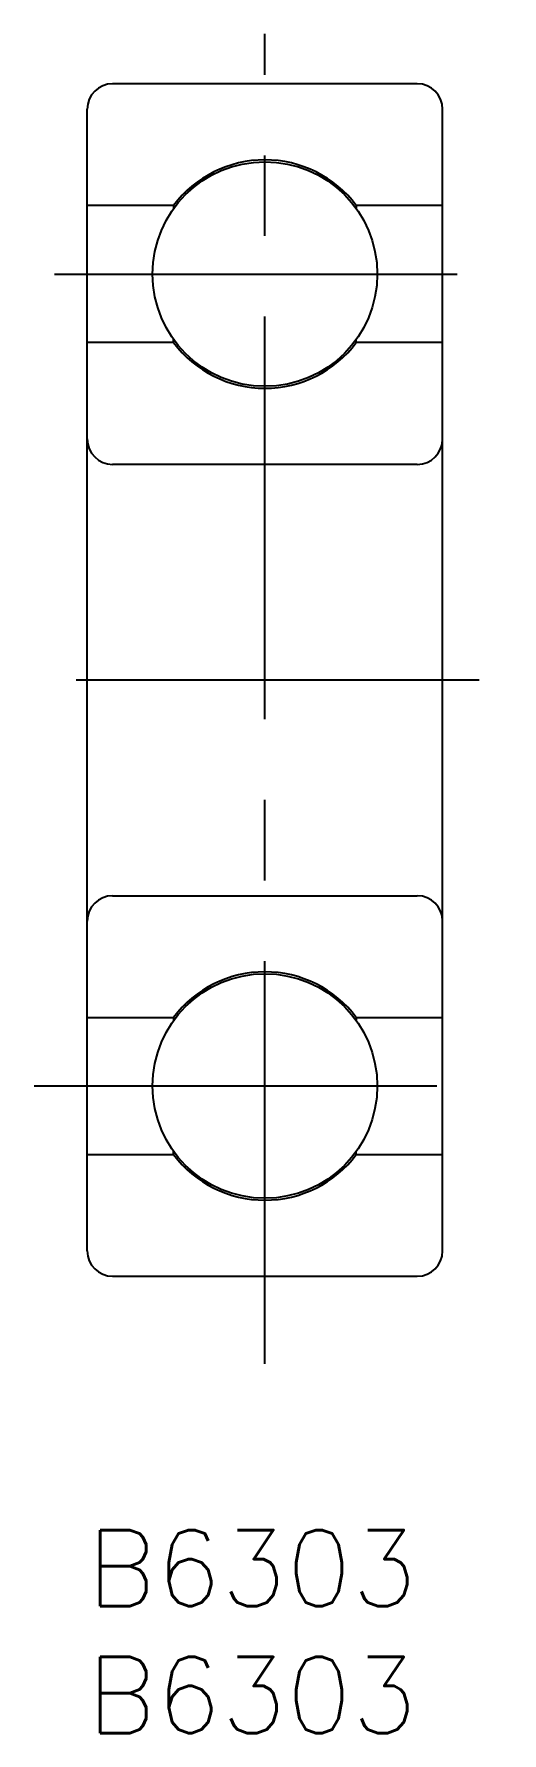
# Model space of a CAD drawing. Extents: x -2.1 to 16.3, y -8 to 59.
import ezdxf

# ---------------------------------------------------------------- set-up
doc = ezdxf.new("R2010")
doc.units = 0
doc.header["$LTSCALE"] = 0.5
doc.linetypes.add('CENTER', pattern=[50.8, 31.75, -6.35, 6.35, -6.35])
for name, color, linetype in [('MSM_CENTER', 1, 'CENTER'), ('MSM_CONTINUOUS', 7, 'CONTINUOUS'), ('MSM_PART_NUMBER', 7, 'CONTINUOUS')]:
    doc.layers.add(name, color=color, linetype=linetype)
doc.styles.get("Standard").update_dxf_attribs({"font": 'txt.shx', "height": 3, "bigfont": 'bigfont.shx'})

msp = doc.modelspace()

# ---------------------------------------------------------------- linework, layer by layer
at = {"layer": 'MSM_CENTER'}
for p, q in [((7, 6.551), (7, 58.961)), ((-1.296, 49.5), (16.255, 49.5)), ((15.434, 33.5), (-1.156, 33.5)), ((-2.099, 17.5), (16.34, 17.5))]:
    msp.add_line(p, q, dxfattribs=at)
at = {"layer": 'MSM_CONTINUOUS'}
for p, q in [((13, 57), (1, 57)), ((0, 11), (0, 56)), ((14, 11), (14, 56)), ((3.4, 52.2), (0, 52.2)), ((3.4, 52.2), (3.4, 52.073)), ((14, 52.2), (10.6, 52.2)), ((10.6, 52.2), (10.6, 52.073)), ((3.4, 46.8), (3.4, 46.927)), ((10.6, 46.8), (10.6, 46.927)), ((3.4, 46.8), (0, 46.8)), ((14, 46.8), (10.6, 46.8)), ((13, 42), (1, 42)), ((1, 25), (13, 25)), ((0, 20.2), (3.4, 20.2)), ((3.4, 20.2), (3.4, 20.073)), ((10.6, 20.2), (14, 20.2)), ((10.6, 20.2), (10.6, 20.073)), ((0, 14.8), (3.4, 14.8)), ((3.4, 14.8), (3.4, 14.927)), ((10.6, 14.8), (10.6, 14.927)), ((10.6, 14.8), (14, 14.8)), ((1, 10), (13, 10))]:
    msp.add_line(p, q, dxfattribs=at)
for centre in [(7, 49.5), (7, 17.5)]:
    msp.add_circle(centre, 4.425, dxfattribs=at)
for centre, radius, start, end in [((1, 56), 1, 90, 180), ((13, 56), 1, 0, 90), ((7, 49.5), 4.5, 36.8699, 143.1301), ((7, 49.5), 4.5, 216.8699, 323.1301), ((1, 43), 1, 180, 270), ((13, 43), 1, 270, 360), ((1, 24), 1, 90, 180), ((13, 24), 1, 0, 90), ((7, 17.5), 4.5, 36.8699, 143.1301), ((7, 17.5), 4.5, 216.8699, 323.1301), ((1, 11), 1, 180, 270), ((13, 11), 1, 270, 360)]:
    msp.add_arc(centre, radius, start, end, dxfattribs=at)

# ---------------------------------------------------------------- texts
at = {"layer": 'MSM_PART_NUMBER'}
for p in [(0, -3), (0, -8)]:
    msp.add_text('B6303', height=3, dxfattribs=at).set_placement(p)

doc.saveas('drawing.dxf')
